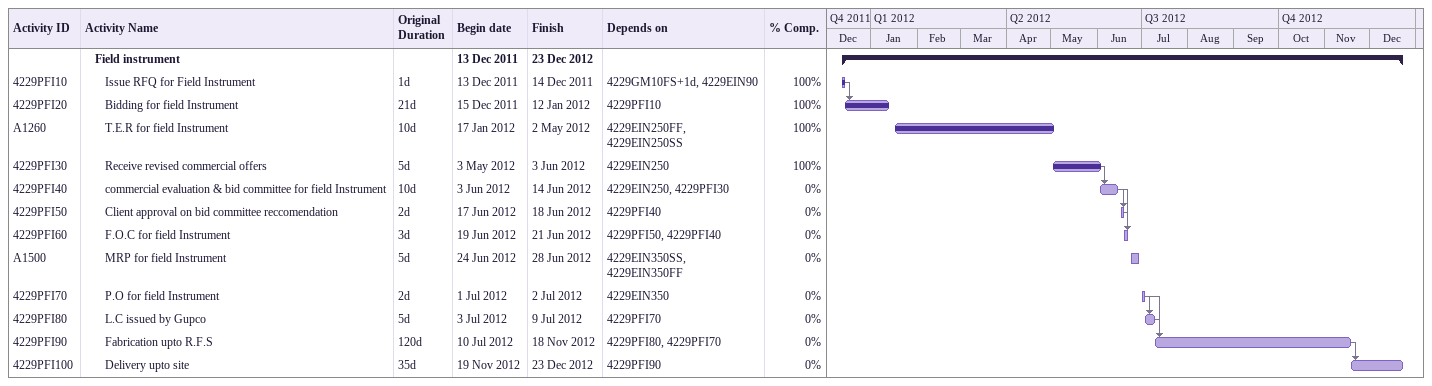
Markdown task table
| ID | Level | Task | Original duration | Start | Finish | Predecessors | % complete |
|---|---|---|---|---|---|---|---|
|  | 2 | **Field instrument** |  | 2011-12-13 | 2012-12-23 |  |  |
| 4229PFI10 | 3 | Issue RFQ for Field Instrument | 1d | 2011-12-13 | 2011-12-14 | 4229GM10FS+1d, 4229EIN90 | 100 |
| 4229PFI20 | 3 | Bidding for field Instrument | 21d | 2011-12-15 | 2012-01-12 | 4229PFI10 | 100 |
| A1260 | 3 | T.E.R for field Instrument | 10d | 2012-01-17 | 2012-05-02 | 4229EIN250FF, 4229EIN250SS | 100 |
| 4229PFI30 | 3 | Receive revised commercial offers | 5d | 2012-05-03 | 2012-06-03 | 4229EIN250 | 100 |
| 4229PFI40 | 3 | commercial evaluation & bid committee for field Instrument | 10d | 2012-06-03 | 2012-06-14 | 4229EIN250, 4229PFI30 | 0 |
| 4229PFI50 | 3 | Client approval on bid committee reccomendation | 2d | 2012-06-17 | 2012-06-18 | 4229PFI40 | 0 |
| 4229PFI60 | 3 | F.O.C for field Instrument | 3d | 2012-06-19 | 2012-06-21 | 4229PFI50, 4229PFI40 | 0 |
| A1500 | 3 | MRP for field Instrument | 5d | 2012-06-24 | 2012-06-28 | 4229EIN350SS, 4229EIN350FF | 0 |
| 4229PFI70 | 3 | P.O for field Instrument | 2d | 2012-07-01 | 2012-07-02 | 4229EIN350 | 0 |
| 4229PFI80 | 3 | L.C issued by Gupco | 5d | 2012-07-03 | 2012-07-09 | 4229PFI70 | 0 |
| 4229PFI90 | 3 | Fabrication upto R.F.S | 120d | 2012-07-10 | 2012-11-18 | 4229PFI80, 4229PFI70 | 0 |
| 4229PFI100 | 3 | Delivery upto site | 35d | 2012-11-19 | 2012-12-23 | 4229PFI90 | 0 |
